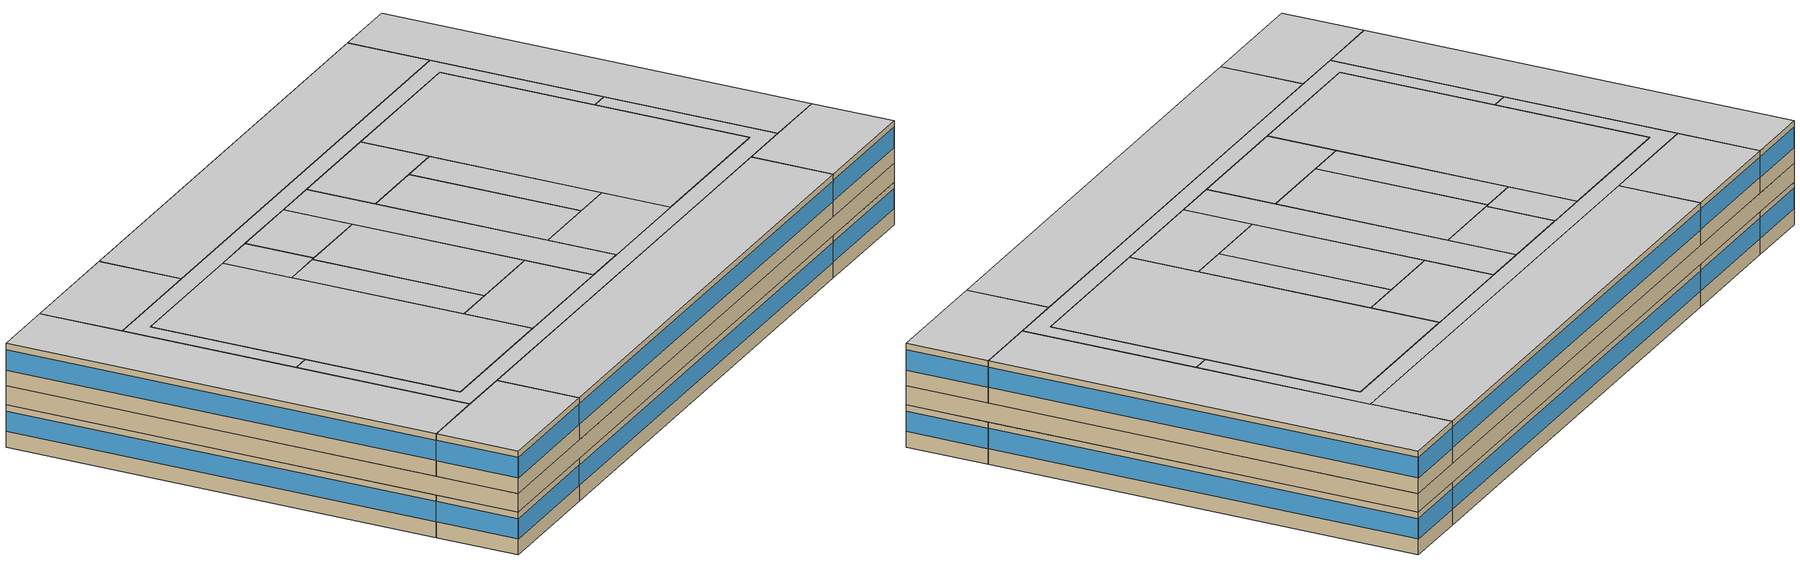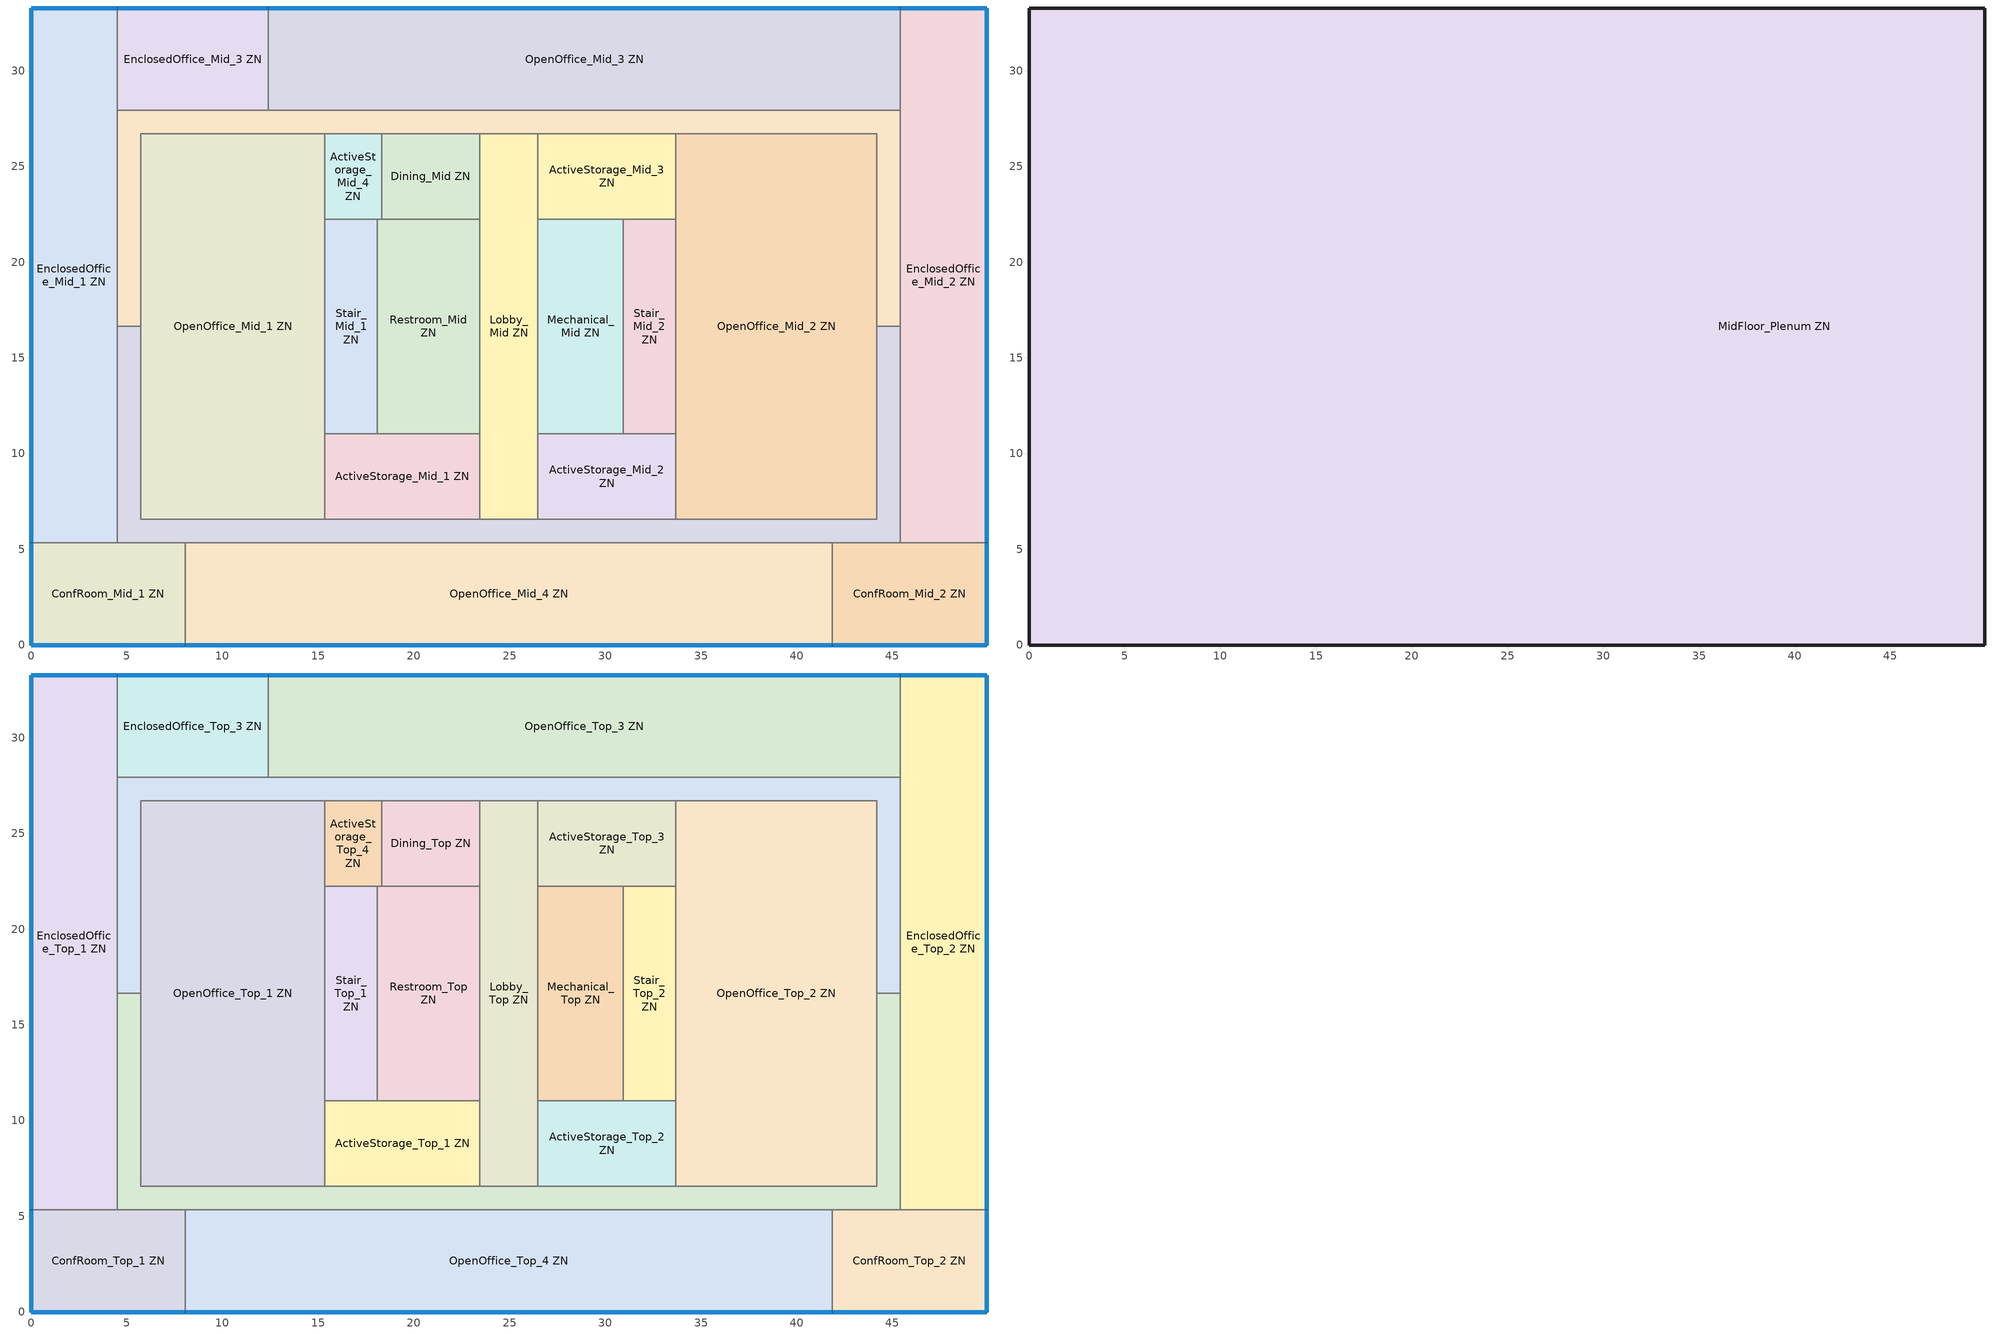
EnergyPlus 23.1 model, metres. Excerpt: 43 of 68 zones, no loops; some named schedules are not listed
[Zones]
ActiveStorage_Mid_1 ZN
 floor to FirstFloor_Plenum ZN (Typical Interior Floor): 23.43,11.04 23.43,6.56 15.35,6.56 15.35,11.04 z3.96
 wall to Restroom_Mid ZN (Typical Interior Wall): 23.43,11.04 18.1,11.04 z3.96:6.71
 wall to Stair_Mid_1 ZN (Typical Interior Wall): 18.1,11.04 15.35,11.04 z3.96:6.71
 wall to Lobby_Mid ZN (Typical Interior Wall): 23.43,6.56 23.43,11.04 z3.96:6.71
 wall to Corridor_Mid_1 ZN (Typical Interior Wall): 15.35,6.56 23.43,6.56 z3.96:6.71
 wall to OpenOffice_Mid_1 ZN (Typical Interior Wall): 15.35,11.04 15.35,6.56 z3.96:6.71
ActiveStorage_Mid_2 ZN
 floor to FirstFloor_Plenum ZN (Typical Interior Floor): 33.67,11.04 33.67,6.56 26.48,6.56 26.48,11.04 z3.96
 wall to Mechanical_Mid ZN (Typical Interior Wall): 30.93,11.04 26.48,11.04 z3.96:6.71
 wall to Stair_Mid_2 ZN (Typical Interior Wall): 33.67,11.04 30.93,11.04 z3.96:6.71
 wall to OpenOffice_Mid_2 ZN (Typical Interior Wall): 33.67,6.56 33.67,11.04 z3.96:6.71
 wall to Corridor_Mid_1 ZN (Typical Interior Wall): 26.48,6.56 33.67,6.56 z3.96:6.71
 wall to Lobby_Mid ZN (Typical Interior Wall): 26.48,11.04 26.48,6.56 z3.96:6.71
ActiveStorage_Mid_3 ZN
 floor to FirstFloor_Plenum ZN (Typical Interior Floor): 33.67,26.71 33.67,22.23 26.48,22.23 26.48,26.71 z3.96
 wall to Corridor_Mid_2 ZN (Typical Interior Wall): 33.67,26.71 26.48,26.71 z3.96:6.71
 wall to OpenOffice_Mid_2 ZN (Typical Interior Wall): 33.67,22.23 33.67,26.71 z3.96:6.71
 wall to Stair_Mid_2 ZN (Typical Interior Wall): 30.93,22.23 33.67,22.23 z3.96:6.71
 wall to Mechanical_Mid ZN (Typical Interior Wall): 26.48,22.23 30.93,22.23 z3.96:6.71
 wall to Lobby_Mid ZN (Typical Interior Wall): 26.48,26.71 26.48,22.23 z3.96:6.71
ActiveStorage_Mid_4 ZN
 floor to FirstFloor_Plenum ZN (Typical Interior Floor): 18.31,26.71 18.31,22.23 15.35,22.23 15.35,26.71 z3.96
 wall to Corridor_Mid_2 ZN (Typical Interior Wall): 18.31,26.71 15.35,26.71 z3.96:6.71
 wall to Dining_Mid ZN (Typical Interior Wall): 18.31,22.23 18.31,26.71 z3.96:6.71
 wall to Restroom_Mid ZN (Typical Interior Wall): 18.1,22.23 18.31,22.23 z3.96:6.71
 wall to Stair_Mid_1 ZN (Typical Interior Wall): 15.35,22.23 18.1,22.23 z3.96:6.71
 wall to OpenOffice_Mid_1 ZN (Typical Interior Wall): 15.35,26.71 15.35,22.23 z3.96:6.71
ConfRoom_Mid_1 ZN
 floor to FirstFloor_Plenum ZN (Typical Interior Floor): 8.07,5.34 8.07,0 0,0 0,5.34 z3.96
 wall outside (Typical Insulated Steel Framed Exterior Wall R-18.18): 0,5.34 0,0 8.07,0 z3.96:6.71
 wall to EnclosedOffice_Mid_1 ZN (Typical Interior Wall): 4.5,5.34 0,5.34 z3.96:6.71
 wall to Corridor_Mid_1 ZN (Typical Interior Wall): 8.07,5.34 4.5,5.34 z3.96:6.71
 wall to OpenOffice_Mid_4 ZN (Typical Interior Wall): 8.07,0 8.07,5.34 z3.96:6.71
 window (U 0.63 SHGC 0.33 Simple Glazing Window U-0.63 SHGC 0.33): 0.03,0 8.04,0 / 0,5.32 0,0.03 z4.98:6.3
ConfRoom_Mid_2 ZN
 floor to FirstFloor_Plenum ZN (Typical Interior Floor): 49.91,5.34 49.91,0 41.84,0 41.84,5.34 z3.96
 wall outside (Typical Insulated Steel Framed Exterior Wall R-18.18): 41.84,0 49.91,0 49.91,5.34 z3.96:6.71
 wall to Corridor_Mid_1 ZN (Typical Interior Wall): 45.41,5.34 41.84,5.34 z3.96:6.71
 wall to EnclosedOffice_Mid_2 ZN (Typical Interior Wall): 49.91,5.34 45.41,5.34 z3.96:6.71
 wall to OpenOffice_Mid_4 ZN (Typical Interior Wall): 41.84,5.34 41.84,0 z3.96:6.71
 window (U 0.63 SHGC 0.33 Simple Glazing Window U-0.63 SHGC 0.33): 49.91,0.03 49.91,5.32 / 41.87,0 49.89,0 z4.98:6.3
Corridor_Mid_1 ZN
 floor to FirstFloor_Plenum ZN (Typical Interior Floor): 45.41,16.64 45.41,5.34 4.5,5.34 4.5,16.64 5.72,16.64 5.72,6.56 44.19,6.56 44.19,16.64 z3.96
 wall to OpenOffice_Mid_2 ZN (Typical Interior Wall): 44.19,16.64 44.19,6.56 33.67,6.56 z3.96:6.71
 wall to OpenOffice_Mid_1 ZN (Typical Interior Wall): 15.35,6.56 5.72,6.56 5.72,16.64 z3.96:6.71
 wall to Lobby_Mid ZN (Typical Interior Wall): 26.48,6.56 23.43,6.56 z3.96:6.71
 wall to Corridor_Mid_2 ZN (Typical Interior Wall): 5.72,16.64 4.5,16.64 / 45.41,16.64 44.19,16.64 z3.96:6.71
 wall to EnclosedOffice_Mid_2 ZN (Typical Interior Wall): 45.41,5.34 45.41,16.64 z3.96:6.71
 wall to OpenOffice_Mid_4 ZN (Typical Interior Wall): 8.07,5.34 16.57,5.34 33.34,5.34 41.84,5.34 z3.96:6.71
 wall to EnclosedOffice_Mid_1 ZN (Typical Interior Wall): 4.5,16.64 4.5,5.34 z3.96:6.71
Corridor_Mid_2 ZN
 floor to FirstFloor_Plenum ZN (Typical Interior Floor): 45.41,27.93 45.41,16.64 44.19,16.64 44.19,26.71 5.72,26.71 5.72,16.64 4.5,16.64 4.5,27.93 z3.96
 wall to OpenOffice_Mid_3 ZN (Typical Interior Wall): 45.41,27.93 12.39,27.93 z3.96:6.71
 wall to EnclosedOffice_Mid_3 ZN (Typical Interior Wall): 12.39,27.93 10.08,27.93 4.5,27.93 z3.96:6.71
 wall to OpenOffice_Mid_1 ZN (Typical Interior Wall): 5.72,16.64 5.72,26.71 15.35,26.71 z3.96:6.71
 wall to EnclosedOffice_Mid_2 ZN (Typical Interior Wall): 45.41,16.64 45.41,27.93 z3.96:6.71
 wall to Dining_Mid ZN (Typical Interior Wall): 18.31,26.71 23.43,26.71 z3.96:6.71
 wall to Lobby_Mid ZN (Typical Interior Wall): 23.43,26.71 26.48,26.71 z3.96:6.71
 wall to OpenOffice_Mid_2 ZN (Typical Interior Wall): 33.67,26.71 44.19,26.71 44.19,16.64 z3.96:6.71
 wall to EnclosedOffice_Mid_1 ZN (Typical Interior Wall): 4.5,27.93 4.5,16.64 z3.96:6.71
Dining_Mid ZN
 floor to FirstFloor_Plenum ZN (Typical Interior Floor): 23.43,26.71 23.43,22.23 18.31,22.23 18.31,26.71 z3.96
 wall to Lobby_Mid ZN (Typical Interior Wall): 23.43,22.23 23.43,26.71 z3.96:6.71
 wall to Restroom_Mid ZN (Typical Interior Wall): 18.31,22.23 23.43,22.23 z3.96:6.71
EnclosedOffice_Mid_1 ZN
 floor to FirstFloor_Plenum ZN (Typical Interior Floor): 4.5,33.27 4.5,5.34 0,5.34 0,33.27 z3.96
 wall outside (Typical Insulated Steel Framed Exterior Wall R-18.18): 4.5,33.27 0,33.27 0,5.34 z3.96:6.71
 wall to EnclosedOffice_Mid_3 ZN (Typical Interior Wall): 4.5,27.93 4.5,33.27 z3.96:6.71
 window (U 0.63 SHGC 0.33 Simple Glazing Window U-0.63 SHGC 0.33): 4.48,33.27 0.03,33.27 z4.98:6.31; 0,33.25 0,5.37 z4.98:6.29
EnclosedOffice_Mid_2 ZN
 floor to FirstFloor_Plenum ZN (Typical Interior Floor): 49.91,33.27 49.91,5.34 45.41,5.34 45.41,33.27 z3.96
 wall outside (Typical Insulated Steel Framed Exterior Wall R-18.18): 49.91,5.34 49.91,33.27 45.41,33.27 z3.96:6.71
 wall to OpenOffice_Mid_3 ZN (Typical Interior Wall): 45.41,33.27 45.41,27.93 z3.96:6.71
 window (U 0.63 SHGC 0.33 Simple Glazing Window U-0.63 SHGC 0.33): 49.89,33.27 45.43,33.27 z4.98:6.31; 49.91,5.37 49.91,33.25 z4.98:6.29
EnclosedOffice_Mid_3 ZN
 floor to FirstFloor_Plenum ZN (Typical Interior Floor): 12.39,33.27 12.39,27.93 4.5,27.93 4.5,33.27 z3.96
 wall outside (Typical Insulated Steel Framed Exterior Wall R-18.18): 12.39,33.27 4.5,33.27 z3.96:6.71
 wall to OpenOffice_Mid_3 ZN (Typical Interior Wall): 12.39,27.93 12.39,33.27 z3.96:6.71
 window (U 0.63 SHGC 0.33 Simple Glazing Window U-0.63 SHGC 0.33): 12.37,33.27 4.53,33.27 z4.98:6.3
Lobby_Mid ZN
 floor to FirstFloor_Plenum ZN (Typical Interior Floor): 26.48,26.71 26.48,6.56 23.43,6.56 23.43,26.71 z3.96
 wall to Mechanical_Mid ZN (Typical Interior Wall): 26.48,11.04 26.48,22.23 z3.96:6.71
 wall to Restroom_Mid ZN (Typical Interior Wall): 23.43,22.23 23.43,11.04 z3.96:6.71
Mechanical_Mid ZN
 floor to FirstFloor_Plenum ZN (Typical Interior Floor): 30.93,22.23 30.93,11.04 26.48,11.04 26.48,22.23 z3.96
 wall to Stair_Mid_2 ZN (Typical Interior Wall): 30.93,11.04 30.93,22.23 z3.96:6.71
OpenOffice_Mid_1 ZN
 floor to FirstFloor_Plenum ZN (Typical Interior Floor): 15.35,26.71 15.35,6.56 5.72,6.56 5.72,26.71 z3.96
 wall to Stair_Mid_1 ZN (Typical Interior Wall): 15.35,11.04 15.35,22.23 z3.96:6.71
OpenOffice_Mid_2 ZN
 floor to FirstFloor_Plenum ZN (Typical Interior Floor): 44.19,26.71 44.19,6.56 33.67,6.56 33.67,26.71 z3.96
 wall to Stair_Mid_2 ZN (Typical Interior Wall): 33.67,22.23 33.67,11.04 z3.96:6.71
OpenOffice_Mid_3 ZN
 floor to FirstFloor_Plenum ZN (Typical Interior Floor): 45.41,33.27 45.41,27.93 12.39,27.93 12.39,33.27 z3.96
 wall outside (Typical Insulated Steel Framed Exterior Wall R-18.18): 45.41,33.27 12.39,33.27 z3.96:6.71
 window (U 0.63 SHGC 0.33 Simple Glazing Window U-0.63 SHGC 0.33): 45.38,33.27 12.42,33.27 z4.98:6.29
OpenOffice_Mid_4 ZN
 floor to FirstFloor_Plenum ZN (Typical Interior Floor): 41.84,5.34 41.84,0 8.07,0 8.07,5.34 z3.96
 wall outside (Typical Insulated Steel Framed Exterior Wall R-18.18): 8.07,0 41.84,0 z3.96:6.71
 window (U 0.63 SHGC 0.33 Simple Glazing Window U-0.63 SHGC 0.33): 8.09,0 41.82,0 z4.98:6.29
Restroom_Mid ZN
 floor to FirstFloor_Plenum ZN (Typical Interior Floor): 23.43,22.23 23.43,11.04 18.1,11.04 18.1,22.23 z3.96
 wall to Stair_Mid_1 ZN (Typical Interior Wall): 18.1,22.23 18.1,11.04 z3.96:6.71
Stair_Mid_1 ZN
 floor to FirstFloor_Plenum ZN (Typical Interior Floor): 18.1,22.23 18.1,11.04 15.35,11.04 15.35,22.23 z3.96
Stair_Mid_2 ZN
 floor to FirstFloor_Plenum ZN (Typical Interior Floor): 33.67,22.23 33.67,11.04 30.93,11.04 30.93,22.23 z3.96
MidFloor_Plenum ZN
 floor to OpenOffice_Mid_3 ZN (Typical Interior Floor): 45.41,33.27 45.41,27.93 12.39,27.93 12.39,33.27 z6.71
 floor to Lobby_Mid ZN (Typical Interior Floor): 26.48,26.71 26.48,6.56 23.43,6.56 23.43,26.71 z6.71
 floor to OpenOffice_Mid_4 ZN (Typical Interior Floor): 41.84,5.34 41.84,0 8.07,0 8.07,5.34 z6.71
 floor to Stair_Mid_2 ZN (Typical Interior Floor): 33.67,22.23 33.67,11.04 30.93,11.04 30.93,22.23 z6.71
 floor to OpenOffice_Mid_1 ZN (Typical Interior Floor): 15.35,26.71 15.35,6.56 5.72,6.56 5.72,26.71 z6.71
 floor to Corridor_Mid_1 ZN (Typical Interior Floor): 45.41,16.64 45.41,5.34 4.5,5.34 4.5,16.64 5.72,16.64 5.72,6.56 44.19,6.56 44.19,16.64 z6.71
 floor to Stair_Mid_1 ZN (Typical Interior Floor): 18.1,22.23 18.1,11.04 15.35,11.04 15.35,22.23 z6.71
 floor to OpenOffice_Mid_2 ZN (Typical Interior Floor): 44.19,26.71 44.19,6.56 33.67,6.56 33.67,26.71 z6.71
 floor to ActiveStorage_Mid_4 ZN (Typical Interior Floor): 18.31,26.71 18.31,22.23 15.35,22.23 15.35,26.71 z6.71
 floor to ActiveStorage_Mid_3 ZN (Typical Interior Floor): 33.67,26.71 33.67,22.23 26.48,22.23 26.48,26.71 z6.71
 floor to EnclosedOffice_Mid_3 ZN (Typical Interior Floor): 12.39,33.27 12.39,27.93 4.5,27.93 4.5,33.27 z6.71
 floor to ConfRoom_Mid_1 ZN (Typical Interior Floor): 8.07,5.34 8.07,0 0,0 0,5.34 z6.71
 floor to Corridor_Mid_2 ZN (Typical Interior Floor): 45.41,27.93 45.41,16.64 44.19,16.64 44.19,26.71 5.72,26.71 5.72,16.64 4.5,16.64 4.5,27.93 z6.71
 floor to ActiveStorage_Mid_1 ZN (Typical Interior Floor): 23.43,11.04 23.43,6.56 15.35,6.56 15.35,11.04 z6.71
 floor to ConfRoom_Mid_2 ZN (Typical Interior Floor): 49.91,5.34 49.91,0 41.84,0 41.84,5.34 z6.71
 floor to Dining_Mid ZN (Typical Interior Floor): 23.43,26.71 23.43,22.23 18.31,22.23 18.31,26.71 z6.71
 floor to EnclosedOffice_Mid_2 ZN (Typical Interior Floor): 49.91,33.27 49.91,5.34 45.41,5.34 45.41,33.27 z6.71
 floor to EnclosedOffice_Mid_1 ZN (Typical Interior Floor): 4.5,33.27 4.5,5.34 0,5.34 0,33.27 z6.71
 floor to Restroom_Mid ZN (Typical Interior Floor): 23.43,22.23 23.43,11.04 18.1,11.04 18.1,22.23 z6.71
 floor to ActiveStorage_Mid_2 ZN (Typical Interior Floor): 33.67,11.04 33.67,6.56 26.48,6.56 26.48,11.04 z6.71
 floor to Mechanical_Mid ZN (Typical Interior Floor): 30.93,22.23 30.93,11.04 26.48,11.04 26.48,22.23 z6.71
 wall outside (Typical Insulated Steel Framed Exterior Wall R-18.18): 49.91,33.27 0,33.27 0,0 49.91,0 49.91,33.27 z6.71:7.92
ActiveStorage_Top_1 ZN
 floor to MidFloor_Plenum ZN (Typical Interior Floor): 23.43,11.04 23.43,6.56 15.35,6.56 15.35,11.04 z7.92
 wall to Restroom_Top ZN (Typical Interior Wall): 23.43,11.04 18.1,11.04 z7.92:10.67
 wall to Stair_Top_1 ZN (Typical Interior Wall): 18.1,11.04 15.35,11.04 z7.92:10.67
 wall to Lobby_Top ZN (Typical Interior Wall): 23.43,6.56 23.43,11.04 z7.92:10.67
 wall to Corridor_Top_1 ZN (Typical Interior Wall): 15.35,6.56 23.43,6.56 z7.92:10.67
 wall to OpenOffice_Top_1 ZN (Typical Interior Wall): 15.35,11.04 15.35,6.56 z7.92:10.67
 ceiling to TopFloor_Plenum ZN (Typical Interior Ceiling): 23.43,6.56 23.43,11.04 15.35,11.04 15.35,6.56 z10.67
ActiveStorage_Top_2 ZN
 floor to MidFloor_Plenum ZN (Typical Interior Floor): 33.67,11.04 33.67,6.56 26.48,6.56 26.48,11.04 z7.92
 wall to Stair_Top_2 ZN (Typical Interior Wall): 33.67,11.04 30.93,11.04 z7.92:10.67
 wall to Mechanical_Top ZN (Typical Interior Wall): 30.93,11.04 26.48,11.04 z7.92:10.67
 wall to OpenOffice_Top_2 ZN (Typical Interior Wall): 33.67,6.56 33.67,11.04 z7.92:10.67
 wall to Corridor_Top_1 ZN (Typical Interior Wall): 26.48,6.56 33.67,6.56 z7.92:10.67
 wall to Lobby_Top ZN (Typical Interior Wall): 26.48,11.04 26.48,6.56 z7.92:10.67
 ceiling to TopFloor_Plenum ZN (Typical Interior Ceiling): 33.67,6.56 33.67,11.04 26.48,11.04 26.48,6.56 z10.67
ActiveStorage_Top_3 ZN
 floor to MidFloor_Plenum ZN (Typical Interior Floor): 33.67,26.71 33.67,22.23 26.48,22.23 26.48,26.71 z7.92
 wall to Corridor_Top_2 ZN (Typical Interior Wall): 33.67,26.71 26.48,26.71 z7.92:10.67
 wall to OpenOffice_Top_2 ZN (Typical Interior Wall): 33.67,22.23 33.67,26.71 z7.92:10.67
 wall to Stair_Top_2 ZN (Typical Interior Wall): 30.93,22.23 33.67,22.23 z7.92:10.67
 wall to Mechanical_Top ZN (Typical Interior Wall): 26.48,22.23 30.93,22.23 z7.92:10.67
 wall to Lobby_Top ZN (Typical Interior Wall): 26.48,26.71 26.48,22.23 z7.92:10.67
 ceiling to TopFloor_Plenum ZN (Typical Interior Ceiling): 33.67,22.23 33.67,26.71 26.48,26.71 26.48,22.23 z10.67
ActiveStorage_Top_4 ZN
 floor to MidFloor_Plenum ZN (Typical Interior Floor): 18.31,26.71 18.31,22.23 15.35,22.23 15.35,26.71 z7.92
 wall to Corridor_Top_2 ZN (Typical Interior Wall): 18.31,26.71 15.35,26.71 z7.92:10.67
 wall to Dining_Top ZN (Typical Interior Wall): 18.31,22.23 18.31,26.71 z7.92:10.67
 wall to Restroom_Top ZN (Typical Interior Wall): 18.1,22.23 18.31,22.23 z7.92:10.67
 wall to Stair_Top_1 ZN (Typical Interior Wall): 15.35,22.23 18.1,22.23 z7.92:10.67
 wall to OpenOffice_Top_1 ZN (Typical Interior Wall): 15.35,26.71 15.35,22.23 z7.92:10.67
 ceiling to TopFloor_Plenum ZN (Typical Interior Ceiling): 18.31,22.23 18.31,26.71 15.35,26.71 15.35,22.23 z10.67
ConfRoom_Top_1 ZN
 floor to MidFloor_Plenum ZN (Typical Interior Floor): 8.07,5.34 8.07,0 0,0 0,5.34 z7.92
 wall outside (Typical Insulated Steel Framed Exterior Wall R-18.18): 0,5.34 0,0 8.07,0 z7.92:10.67
 wall to Corridor_Top_1 ZN (Typical Interior Wall): 8.07,5.34 4.5,5.34 z7.92:10.67
 wall to EnclosedOffice_Top_1 ZN (Typical Interior Wall): 4.5,5.34 0,5.34 z7.92:10.67
 wall to OpenOffice_Top_4 ZN (Typical Interior Wall): 8.07,0 8.07,5.34 z7.92:10.67
 window (U 0.63 SHGC 0.33 Simple Glazing Window U-0.63 SHGC 0.33): 0.03,0 8.04,0 z8.95:10.26; 0,5.32 0,0.03 z8.95:10.27
 ceiling to TopFloor_Plenum ZN (Typical Interior Ceiling): 8.07,0 8.07,5.34 0,5.34 0,0 z10.67
ConfRoom_Top_2 ZN
 floor to MidFloor_Plenum ZN (Typical Interior Floor): 49.91,5.34 49.91,0 41.84,0 41.84,5.34 z7.92
 wall outside (Typical Insulated Steel Framed Exterior Wall R-18.18): 41.84,0 49.91,0 49.91,5.34 z7.92:10.67
 wall to Corridor_Top_1 ZN (Typical Interior Wall): 45.41,5.34 41.84,5.34 z7.92:10.67
 wall to EnclosedOffice_Top_2 ZN (Typical Interior Wall): 49.91,5.34 45.41,5.34 z7.92:10.67
 wall to OpenOffice_Top_4 ZN (Typical Interior Wall): 41.84,5.34 41.84,0 z7.92:10.67
 window (U 0.63 SHGC 0.33 Simple Glazing Window U-0.63 SHGC 0.33): 49.91,0.03 49.91,5.32 z8.95:10.27; 41.87,0 49.89,0 z8.95:10.26
 ceiling to TopFloor_Plenum ZN (Typical Interior Ceiling): 49.91,0 49.91,5.34 41.84,5.34 41.84,0 z10.67
Corridor_Top_1 ZN
 floor to MidFloor_Plenum ZN (Typical Interior Floor): 45.41,16.64 45.41,5.34 4.5,5.34 4.5,16.64 5.72,16.64 5.72,6.56 44.19,6.56 44.19,16.64 z7.92
 wall to Corridor_Top_2 ZN (Typical Interior Wall): 45.41,16.64 44.19,16.64 / 5.72,16.64 4.5,16.64 z7.92:10.67
 wall to Lobby_Top ZN (Typical Interior Wall): 26.48,6.56 23.43,6.56 z7.92:10.67
 wall to OpenOffice_Top_1 ZN (Typical Interior Wall): 15.35,6.56 5.72,6.56 5.72,16.64 z7.92:10.67
 wall to OpenOffice_Top_2 ZN (Typical Interior Wall): 44.19,16.64 44.19,6.56 33.67,6.56 z7.92:10.67
 wall to EnclosedOffice_Top_2 ZN (Typical Interior Wall): 45.41,5.34 45.41,16.64 z7.92:10.67
 wall to OpenOffice_Top_4 ZN (Typical Interior Wall): 8.07,5.34 16.57,5.34 33.34,5.34 41.84,5.34 z7.92:10.67
 wall to EnclosedOffice_Top_1 ZN (Typical Interior Wall): 4.5,16.64 4.5,5.34 z7.92:10.67
 ceiling to TopFloor_Plenum ZN (Typical Interior Ceiling): 45.41,5.34 45.41,16.64 44.19,16.64 44.19,6.56 5.72,6.56 5.72,16.64 4.5,16.64 4.5,5.34 z10.67
Corridor_Top_2 ZN
 floor to MidFloor_Plenum ZN (Typical Interior Floor): 45.41,27.93 45.41,16.64 44.19,16.64 44.19,26.71 5.72,26.71 5.72,16.64 4.5,16.64 4.5,27.93 z7.92
 wall to EnclosedOffice_Top_3 ZN (Typical Interior Wall): 12.39,27.93 10.08,27.93 4.5,27.93 z7.92:10.67
 wall to OpenOffice_Top_3 ZN (Typical Interior Wall): 45.41,27.93 12.39,27.93 z7.92:10.67
 wall to EnclosedOffice_Top_2 ZN (Typical Interior Wall): 45.41,16.64 45.41,27.93 z7.92:10.67
 wall to OpenOffice_Top_1 ZN (Typical Interior Wall): 5.72,16.64 5.72,26.71 15.35,26.71 z7.92:10.67
 wall to OpenOffice_Top_2 ZN (Typical Interior Wall): 33.67,26.71 44.19,26.71 44.19,16.64 z7.92:10.67
 wall to Lobby_Top ZN (Typical Interior Wall): 23.43,26.71 26.48,26.71 z7.92:10.67
 wall to Dining_Top ZN (Typical Interior Wall): 18.31,26.71 23.43,26.71 z7.92:10.67
 wall to EnclosedOffice_Top_1 ZN (Typical Interior Wall): 4.5,27.93 4.5,16.64 z7.92:10.67
 ceiling to TopFloor_Plenum ZN (Typical Interior Ceiling): 45.41,16.64 45.41,27.93 4.5,27.93 4.5,16.64 5.72,16.64 5.72,26.71 44.19,26.71 44.19,16.64 z10.67
Dining_Top ZN
 floor to MidFloor_Plenum ZN (Typical Interior Floor): 23.43,26.71 23.43,22.23 18.31,22.23 18.31,26.71 z7.92
 wall to Lobby_Top ZN (Typical Interior Wall): 23.43,22.23 23.43,26.71 z7.92:10.67
 wall to Restroom_Top ZN (Typical Interior Wall): 18.31,22.23 23.43,22.23 z7.92:10.67
 ceiling to TopFloor_Plenum ZN (Typical Interior Ceiling): 23.43,22.23 23.43,26.71 18.31,26.71 18.31,22.23 z10.67
EnclosedOffice_Top_1 ZN
 floor to MidFloor_Plenum ZN (Typical Interior Floor): 4.5,33.27 4.5,5.34 0,5.34 0,33.27 z7.92
 wall outside (Typical Insulated Steel Framed Exterior Wall R-18.18): 4.5,33.27 0,33.27 0,5.34 z7.92:10.67
 wall to EnclosedOffice_Top_3 ZN (Typical Interior Wall): 4.5,27.93 4.5,33.27 z7.92:10.67
 window (U 0.63 SHGC 0.33 Simple Glazing Window U-0.63 SHGC 0.33): 4.48,33.27 0.03,33.27 z8.95:10.27; 0,33.25 0,5.37 z8.95:10.26
 ceiling to TopFloor_Plenum ZN (Typical Interior Ceiling): 4.5,5.34 4.5,33.27 0,33.27 0,5.34 z10.67
EnclosedOffice_Top_2 ZN
 floor to MidFloor_Plenum ZN (Typical Interior Floor): 49.91,33.27 49.91,5.34 45.41,5.34 45.41,33.27 z7.92
 wall outside (Typical Insulated Steel Framed Exterior Wall R-18.18): 49.91,5.34 49.91,33.27 45.41,33.27 z7.92:10.67
 wall to OpenOffice_Top_3 ZN (Typical Interior Wall): 45.41,33.27 45.41,27.93 z7.92:10.67
 window (U 0.63 SHGC 0.33 Simple Glazing Window U-0.63 SHGC 0.33): 49.89,33.27 45.43,33.27 z8.95:10.27; 49.91,5.37 49.91,33.25 z8.95:10.26
 ceiling to TopFloor_Plenum ZN (Typical Interior Ceiling): 49.91,5.34 49.91,33.27 45.41,33.27 45.41,5.34 z10.67
EnclosedOffice_Top_3 ZN
 floor to MidFloor_Plenum ZN (Typical Interior Floor): 12.39,33.27 12.39,27.93 4.5,27.93 4.5,33.27 z7.92
 wall outside (Typical Insulated Steel Framed Exterior Wall R-18.18): 12.39,33.27 4.5,33.27 z7.92:10.67
 wall to OpenOffice_Top_3 ZN (Typical Interior Wall): 12.39,27.93 12.39,33.27 z7.92:10.67
 window (U 0.63 SHGC 0.33 Simple Glazing Window U-0.63 SHGC 0.33): 12.37,33.27 4.53,33.27 z8.95:10.26
 ceiling to TopFloor_Plenum ZN (Typical Interior Ceiling): 12.39,27.93 12.39,33.27 4.5,33.27 4.5,27.93 z10.67
Lobby_Top ZN
 floor to MidFloor_Plenum ZN (Typical Interior Floor): 26.48,26.71 26.48,6.56 23.43,6.56 23.43,26.71 z7.92
 wall to Mechanical_Top ZN (Typical Interior Wall): 26.48,11.04 26.48,22.23 z7.92:10.67
 wall to Restroom_Top ZN (Typical Interior Wall): 23.43,22.23 23.43,11.04 z7.92:10.67
 ceiling to TopFloor_Plenum ZN (Typical Interior Ceiling): 26.48,6.56 26.48,26.71 23.43,26.71 23.43,6.56 z10.67
Mechanical_Top ZN
 floor to MidFloor_Plenum ZN (Typical Interior Floor): 30.93,22.23 30.93,11.04 26.48,11.04 26.48,22.23 z7.92
 wall to Stair_Top_2 ZN (Typical Interior Wall): 30.93,11.04 30.93,22.23 z7.92:10.67
 ceiling to TopFloor_Plenum ZN (Typical Interior Ceiling): 30.93,11.04 30.93,22.23 26.48,22.23 26.48,11.04 z10.67
OpenOffice_Top_1 ZN
 floor to MidFloor_Plenum ZN (Typical Interior Floor): 15.35,26.71 15.35,6.56 5.72,6.56 5.72,26.71 z7.92
 wall to Stair_Top_1 ZN (Typical Interior Wall): 15.35,11.04 15.35,22.23 z7.92:10.67
 ceiling to TopFloor_Plenum ZN (Typical Interior Ceiling): 15.35,6.56 15.35,26.71 5.72,26.71 5.72,6.56 z10.67
OpenOffice_Top_2 ZN
 floor to MidFloor_Plenum ZN (Typical Interior Floor): 44.19,26.71 44.19,6.56 33.67,6.56 33.67,26.71 z7.92
 wall to Stair_Top_2 ZN (Typical Interior Wall): 33.67,22.23 33.67,11.04 z7.92:10.67
 ceiling to TopFloor_Plenum ZN (Typical Interior Ceiling): 44.19,6.56 44.19,26.71 33.67,26.71 33.67,6.56 z10.67
OpenOffice_Top_3 ZN
 floor to MidFloor_Plenum ZN (Typical Interior Floor): 45.41,33.27 45.41,27.93 12.39,27.93 12.39,33.27 z7.92
 wall outside (Typical Insulated Steel Framed Exterior Wall R-18.18): 45.41,33.27 12.39,33.27 z7.92:10.67
 window (U 0.63 SHGC 0.33 Simple Glazing Window U-0.63 SHGC 0.33): 45.38,33.27 12.42,33.27 z8.95:10.26
 ceiling to TopFloor_Plenum ZN (Typical Interior Ceiling): 45.41,27.93 45.41,33.27 12.39,33.27 12.39,27.93 z10.67
OpenOffice_Top_4 ZN
 floor to MidFloor_Plenum ZN (Typical Interior Floor): 41.84,5.34 41.84,0 8.07,0 8.07,5.34 z7.92
 wall outside (Typical Insulated Steel Framed Exterior Wall R-18.18): 8.07,0 41.84,0 z7.92:10.67
 window (U 0.63 SHGC 0.33 Simple Glazing Window U-0.63 SHGC 0.33): 8.09,0 41.82,0 z8.95:10.26
 ceiling to TopFloor_Plenum ZN (Typical Interior Ceiling): 41.84,0 41.84,5.34 8.07,5.34 8.07,0 z10.67
Restroom_Top ZN
 floor to MidFloor_Plenum ZN (Typical Interior Floor): 23.43,22.23 23.43,11.04 18.1,11.04 18.1,22.23 z7.92
 wall to Stair_Top_1 ZN (Typical Interior Wall): 18.1,22.23 18.1,11.04 z7.92:10.67
 ceiling to TopFloor_Plenum ZN (Typical Interior Ceiling): 23.43,11.04 23.43,22.23 18.1,22.23 18.1,11.04 z10.67
Stair_Top_1 ZN
 floor to MidFloor_Plenum ZN (Typical Interior Floor): 18.1,22.23 18.1,11.04 15.35,11.04 15.35,22.23 z7.92
 ceiling to TopFloor_Plenum ZN (Typical Interior Ceiling): 18.1,11.04 18.1,22.23 15.35,22.23 15.35,11.04 z10.67
Stair_Top_2 ZN
 floor to MidFloor_Plenum ZN (Typical Interior Floor): 33.67,22.23 33.67,11.04 30.93,11.04 30.93,22.23 z7.92
 ceiling to TopFloor_Plenum ZN (Typical Interior Ceiling): 33.67,11.04 33.67,22.23 30.93,22.23 30.93,11.04 z10.67
[Building]
-MediumOfficeDetailed-ASHRAE 169-2013-5B created: 2023-06-22 23:55:44 -0700: North Axis {deg}=0; Terrain=City
[Site:Location]
Denver-Aurora-Buckley AFB_CO_USA: Latitude {deg}=39.72; Longitude {deg}=-104.75; Time Zone {hr}=-7; Elevation {m}=1726
[SizingPeriod:DesignDay] Day of Month=21; Dry-Bulb Temperature Range Modifier Type=DefaultMultipliers; Humidity Condition Type=Wetbulb; Barometric Pressure {Pa}=82237; Rain Indicator=No; Snow Indicator=No; Daylight Saving Time Indicator=No; Begin Environment Reset Mode=FullResetAtBeginEnvironment
Name | Month | Day Type | Maximum Dry-Bulb Temperature {C} | Daily Dry-Bulb Temperature Range {deltaC} | Wetbulb or DewPoint at Maximum Dry-Bulb {C} | Wind Speed {m/s} | Wind Direction {deg} | Solar Model Indicator | ASHRAE Clear Sky Optical Depth for Beam Irradiance (taub) | ASHRAE Clear Sky Optical Depth for Diffuse Irradiance (taud) | Sky Clearness
Denver-Aurora-Buckley.AFB_CO_USA Ann Clg .4% Condns DB=>MWB | 7 | SummerDesignDay | 33.9 | 14.8 | 15 | 3.6 | 30 | ASHRAETau | 0.423 | 2.02
Denver-Aurora-Buckley.AFB_CO_USA Ann Htg 99.6% Condns DB | 12 | WinterDesignDay | -17.9 | 0 | -17.9 | 2.5 | 180 | ASHRAEClearSky |  |  | 0
[Site:GroundTemperature:FCfactorMethod]
January Ground Temperature {C}=7.1; February Ground Temperature {C}=3; March Ground Temperature {C}=-1; April Ground Temperature {C}=0.8; May Ground Temperature {C}=-0.2; June Ground Temperature {C}=4.8; July Ground Temperature {C}=6.1; August Ground Temperature {C}=13.7; September Ground Temperature {C}=22.2; October Ground Temperature {C}=22.7; November Ground Temperature {C}=21.7; December Ground Temperature {C}=18.5
[Site:WaterMainsTemperature]
Calculation Method=Correlation; Annual Average Outdoor Air Temperature {C}=9.95; Maximum Difference In Monthly Average Outdoor Air Temperatures {deltaC}=23.7
[Material] Thermal Absorptance=0.9; Solar Absorptance=0.7
Name | Roughness | Thickness {m} | Conductivity {W/m-K} | Density {kg/m3} | Specific Heat {J/kg-K} | Visible Absorptance
100mm Normalweight concrete floor | MediumSmooth | 0.1016 | 2.31 | 2322 | 832 | 0.7
25mm Stucco | Smooth | 0.0254 | 0.72 | 1856 | 840 | 0.7
5/8 in. Gypsum Board | MediumSmooth | 0.0159 | 0.16 | 800 | 1090 | 0.7
G01 13mm gypsum board | Smooth | 0.0127 | 0.16 | 800 | 1090 | 0.5
Std Wood 6inch | MediumSmooth | 0.15 | 0.12 | 540 | 1210 | 0.7
[Material:NoMass] Thermal Absorptance=0.9; Solar Absorptance=0.7
Name | Roughness | Thermal Resistance {m2-K/W} | Visible Absorptance
CP02 CARPET PAD | VeryRough | 0.21648 | 0.8
Typical Insulation R-16.0 | Smooth | 2.81828 | 0.7
[WindowMaterial:SimpleGlazingSystem]
U 0.63 SHGC 0.33 Simple Glazing U-0.63 SHGC 0.33: U-Factor {W/m2-K}=3.57731; Solar Heat Gain Coefficient=0.33
[Construction]
InteriorFurnishings: Std Wood 6inch
Typical Insulated Steel Framed Exterior Wall R-18.18: 25mm Stucco, 5/8 in. Gypsum Board, Typical Insulation R-16.0, 5/8 in. Gypsum Board
Typical Interior Ceiling: CP02 CARPET PAD, 100mm Normalweight concrete floor
Typical Interior Floor: 100mm Normalweight concrete floor, CP02 CARPET PAD
Typical Interior Wall: G01 13mm gypsum board, G01 13mm gypsum board
U 0.63 SHGC 0.33 Simple Glazing Window U-0.63 SHGC 0.33: U 0.63 SHGC 0.33 Simple Glazing U-0.63 SHGC 0.33
[Space]
Name | Zone | Space Type
ActiveStorage_Mid_1 | ActiveStorage_Mid_1 ZN | MediumOffice - Storage
ActiveStorage_Mid_2 | ActiveStorage_Mid_2 ZN | MediumOffice - Storage
ActiveStorage_Mid_3 | ActiveStorage_Mid_3 ZN | MediumOffice - Storage
ActiveStorage_Mid_4 | ActiveStorage_Mid_4 ZN | MediumOffice - Storage
ActiveStorage_Top_1 | ActiveStorage_Top_1 ZN | MediumOffice - Storage
ActiveStorage_Top_2 | ActiveStorage_Top_2 ZN | MediumOffice - Storage
ActiveStorage_Top_3 | ActiveStorage_Top_3 ZN | MediumOffice - Storage
ActiveStorage_Top_4 | ActiveStorage_Top_4 ZN | MediumOffice - Storage
ConfRoom_Mid_1 | ConfRoom_Mid_1 ZN | MediumOffice - Conference
ConfRoom_Mid_2 | ConfRoom_Mid_2 ZN | MediumOffice - Conference
ConfRoom_Top_1 | ConfRoom_Top_1 ZN | MediumOffice - Conference
ConfRoom_Top_2 | ConfRoom_Top_2 ZN | MediumOffice - Conference
Corridor_Mid_1 | Corridor_Mid_1 ZN | MediumOffice - Corridor
Corridor_Mid_2 | Corridor_Mid_2 ZN | MediumOffice - Corridor
Corridor_Top_1 | Corridor_Top_1 ZN | MediumOffice - Corridor
Corridor_Top_2 | Corridor_Top_2 ZN | MediumOffice - Corridor
Dining_Mid | Dining_Mid ZN | MediumOffice - Dining
Dining_Top | Dining_Top ZN | MediumOffice - Dining
EnclosedOffice_Mid_1 | EnclosedOffice_Mid_1 ZN | MediumOffice - ClosedOffice
EnclosedOffice_Mid_2 | EnclosedOffice_Mid_2 ZN | MediumOffice - ClosedOffice
EnclosedOffice_Mid_3 | EnclosedOffice_Mid_3 ZN | MediumOffice - ClosedOffice
EnclosedOffice_Top_1 | EnclosedOffice_Top_1 ZN | MediumOffice - ClosedOffice
EnclosedOffice_Top_2 | EnclosedOffice_Top_2 ZN | MediumOffice - ClosedOffice
EnclosedOffice_Top_3 | EnclosedOffice_Top_3 ZN | MediumOffice - ClosedOffice
Lobby_Mid | Lobby_Mid ZN | MediumOffice - Lobby
Lobby_Top | Lobby_Top ZN | MediumOffice - Lobby
Mechanical_Mid | Mechanical_Mid ZN | MediumOffice - Elec/MechRoom
Mechanical_Top | Mechanical_Top ZN | MediumOffice - Elec/MechRoom
MidFloor_Plenum | MidFloor_Plenum ZN | Plenum Space Type
OpenOffice_Mid_1 | OpenOffice_Mid_1 ZN | MediumOffice - OpenOffice
OpenOffice_Mid_2 | OpenOffice_Mid_2 ZN | MediumOffice - OpenOffice
OpenOffice_Mid_3 | OpenOffice_Mid_3 ZN | MediumOffice - OpenOffice
OpenOffice_Mid_4 | OpenOffice_Mid_4 ZN | MediumOffice - OpenOffice
OpenOffice_Top_1 | OpenOffice_Top_1 ZN | MediumOffice - OpenOffice
OpenOffice_Top_2 | OpenOffice_Top_2 ZN | MediumOffice - OpenOffice
OpenOffice_Top_3 | OpenOffice_Top_3 ZN | MediumOffice - OpenOffice
OpenOffice_Top_4 | OpenOffice_Top_4 ZN | MediumOffice - OpenOffice
Restroom_Mid | Restroom_Mid ZN | MediumOffice - Restroom
Restroom_Top | Restroom_Top ZN | MediumOffice - Restroom
Stair_Mid_1 | Stair_Mid_1 ZN | MediumOffice - Stair
Stair_Mid_2 | Stair_Mid_2 ZN | MediumOffice - Stair
Stair_Top_1 | Stair_Top_1 ZN | MediumOffice - Stair
Stair_Top_2 | Stair_Top_2 ZN | MediumOffice - Stair
[SpaceList]
MediumOffice - Storage: ActiveStorage_Bot_2, ActiveStorage_Bot_4, ActiveStorage_Mid_4, ActiveStorage_Mid_2, ActiveStorage_Bot_3, ActiveStorage_Bot_1, ActiveStorage_Mid_1, ActiveStorage_Top_2, ActiveStorage_Mid_3, ActiveStorage_Top_4, ActiveStorage_Top_3, ActiveStorage_Top_1
MediumOffice - Conference: ConfRoom_Bot_1, ConfRoom_Bot_2, ConfRoom_Top_2, ConfRoom_Mid_2, ConfRoom_Mid_1, ConfRoom_Top_1
MediumOffice - Corridor: Corridor_Bot_1, Corridor_Bot_2, Corridor_Top_1, Corridor_Mid_1, Corridor_Mid_2, Corridor_Top_2
MediumOffice - Dining: Dining_Bot, Dining_Mid, Dining_Top
MediumOffice - ClosedOffice: EnclosedOffice_Top_3, EnclosedOffice_Bot_3, EnclosedOffice_Bot_1, EnclosedOffice_Bot_4, EnclosedOffice_Mid_2, EnclosedOffice_Bot_2, EnclosedOffice_Mid_1, EnclosedOffice_Mid_3, EnclosedOffice_Top_2, EnclosedOffice_Top_1
Plenum Space Type: MidFloor_Plenum, FirstFloor_Plenum, TopFloor_Plenum
MediumOffice - Lobby: Lounge_Bot, Lobby_Bot, Lobby_Top, Lobby_Mid
MediumOffice - Elec/MechRoom: Mechanical_Bot, Mechanical_Mid, Mechanical_Top
MediumOffice - OpenOffice: OpenOffice_Top_4, OpenOffice_Mid_1, OpenOffice_Top_1, OpenOffice_Bot_2, OpenOffice_Bot_3, OpenOffice_Bot_1, OpenOffice_Top_3, OpenOffice_Mid_4, OpenOffice_Mid_2, OpenOffice_Mid_3, OpenOffice_Top_2
MediumOffice - Restroom: Restroom_Bot, Restroom_Mid, Restroom_Top
MediumOffice - Stair: Stair_Top_2, Stair_Bot_2, Stair_Bot_1, Stair_Mid_2, Stair_Top_1, Stair_Mid_1
[Zone] Multiplier=1
Name | Part of Total Floor Area
ActiveStorage_Mid_1 ZN; ActiveStorage_Mid_2 ZN; ActiveStorage_Mid_3 ZN; ActiveStorage_Mid_4 ZN; ActiveStorage_Top_1 ZN; ActiveStorage_Top_2 ZN; ActiveStorage_Top_3 ZN; ActiveStorage_Top_4 ZN; ConfRoom_Mid_1 ZN; ConfRoom_Mid_2 ZN; ConfRoom_Top_1 ZN; ConfRoom_Top_2 ZN; Corridor_Mid_1 ZN; Corridor_Mid_2 ZN; Corridor_Top_1 ZN; Corridor_Top_2 ZN; Dining_Mid ZN; Dining_Top ZN; EnclosedOffice_Mid_1 ZN; EnclosedOffice_Mid_2 ZN; EnclosedOffice_Mid_3 ZN; EnclosedOffice_Top_1 ZN; EnclosedOffice_Top_2 ZN; EnclosedOffice_Top_3 ZN; Lobby_Mid ZN; Lobby_Top ZN; Mechanical_Mid ZN; Mechanical_Top ZN; OpenOffice_Mid_1 ZN; OpenOffice_Mid_2 ZN; OpenOffice_Mid_3 ZN; OpenOffice_Mid_4 ZN; OpenOffice_Top_1 ZN; OpenOffice_Top_2 ZN; OpenOffice_Top_3 ZN; OpenOffice_Top_4 ZN; Restroom_Mid ZN; Restroom_Top ZN; Stair_Mid_1 ZN; Stair_Mid_2 ZN; Stair_Top_1 ZN; Stair_Top_2 ZN | Yes
MidFloor_Plenum ZN | No
[InternalMass] Construction=InteriorFurnishings
Name | Zone or ZoneList | Space or SpaceList | Surface Area {m2}
ActiveStorage_Mid_1 Mass | ActiveStorage_Mid_1 ZN | ActiveStorage_Mid_1 | 72.3705
ActiveStorage_Mid_2 Mass | ActiveStorage_Mid_2 ZN | ActiveStorage_Mid_2 | 64.4479
ActiveStorage_Mid_3 Mass | ActiveStorage_Mid_3 ZN | ActiveStorage_Mid_3 | 64.4479
ActiveStorage_Mid_4 Mass | ActiveStorage_Mid_4 ZN | ActiveStorage_Mid_4 | 26.4846
ActiveStorage_Top_1 Mass | ActiveStorage_Top_1 ZN | ActiveStorage_Top_1 | 72.3705
ActiveStorage_Top_2 Mass | ActiveStorage_Top_2 ZN | ActiveStorage_Top_2 | 64.4479
ActiveStorage_Top_3 Mass | ActiveStorage_Top_3 ZN | ActiveStorage_Top_3 | 64.4479
ActiveStorage_Top_4 Mass | ActiveStorage_Top_4 ZN | ActiveStorage_Top_4 | 26.4846
ConfRoom_Mid_1 Mass | ConfRoom_Mid_1 ZN | ConfRoom_Mid_1 | 86.211
ConfRoom_Mid_2 Mass | ConfRoom_Mid_2 ZN | ConfRoom_Mid_2 | 86.211
ConfRoom_Top_1 Mass | ConfRoom_Top_1 ZN | ConfRoom_Top_1 | 86.211
ConfRoom_Top_2 Mass | ConfRoom_Top_2 ZN | ConfRoom_Top_2 | 86.211
Corridor_Mid_1 Mass | Corridor_Mid_1 ZN | Corridor_Mid_1 | 148.881
Corridor_Mid_2 Mass | Corridor_Mid_2 ZN | Corridor_Mid_2 | 148.881
Corridor_Top_1 Mass | Corridor_Top_1 ZN | Corridor_Top_1 | 148.881
Corridor_Top_2 Mass | Corridor_Top_2 ZN | Corridor_Top_2 | 148.881
Dining_Mid Mass | Dining_Mid ZN | Dining_Mid | 45.8859
Dining_Top Mass | Dining_Top ZN | Dining_Top | 45.8859
EnclosedOffice_Mid_1 Mass | EnclosedOffice_Mid_1 ZN | EnclosedOffice_Mid_1 | 251.597
EnclosedOffice_Mid_2 Mass | EnclosedOffice_Mid_2 ZN | EnclosedOffice_Mid_2 | 251.597
EnclosedOffice_Mid_3 Mass | EnclosedOffice_Mid_3 ZN | EnclosedOffice_Mid_3 | 84.2524
EnclosedOffice_Top_1 Mass | EnclosedOffice_Top_1 ZN | EnclosedOffice_Top_1 | 251.597
EnclosedOffice_Top_2 Mass | EnclosedOffice_Top_2 ZN | EnclosedOffice_Top_2 | 251.597
EnclosedOffice_Top_3 Mass | EnclosedOffice_Top_3 ZN | EnclosedOffice_Top_3 | 84.2524
Lobby_Mid Mass | Lobby_Mid ZN | Lobby_Mid | 122.855
Lobby_Top Mass | Lobby_Top ZN | Lobby_Top | 122.855
Mechanical_Mid Mass | Mechanical_Mid ZN | Mechanical_Mid | 99.6165
Mechanical_Top Mass | Mechanical_Top ZN | Mechanical_Top | 99.6165
MidFloor_Plenum Mass | MidFloor_Plenum ZN | MidFloor_Plenum | 3321.48
OpenOffice_Mid_1 Mass | OpenOffice_Mid_1 ZN | OpenOffice_Mid_1 | 388.208
OpenOffice_Mid_2 Mass | OpenOffice_Mid_2 ZN | OpenOffice_Mid_2 | 423.848
OpenOffice_Mid_3 Mass | OpenOffice_Mid_3 ZN | OpenOffice_Mid_3 | 352.626
OpenOffice_Mid_4 Mass | OpenOffice_Mid_4 ZN | OpenOffice_Mid_4 | 360.821
OpenOffice_Top_1 Mass | OpenOffice_Top_1 ZN | OpenOffice_Top_1 | 388.208
OpenOffice_Top_2 Mass | OpenOffice_Top_2 ZN | OpenOffice_Top_2 | 423.848
OpenOffice_Top_3 Mass | OpenOffice_Top_3 ZN | OpenOffice_Top_3 | 352.626
OpenOffice_Top_4 Mass | OpenOffice_Top_4 ZN | OpenOffice_Top_4 | 360.821
Restroom_Mid Mass | Restroom_Mid ZN | Restroom_Mid | 119.412
Restroom_Top Mass | Restroom_Top ZN | Restroom_Top | 119.412
Stair_Mid_1 Mass | Stair_Mid_1 ZN | Stair_Mid_1 | 61.4118
Stair_Mid_2 Mass | Stair_Mid_2 ZN | Stair_Mid_2 | 61.4118
Stair_Top_1 Mass | Stair_Top_1 ZN | Stair_Top_1 | 61.4118
Stair_Top_2 Mass | Stair_Top_2 ZN | Stair_Top_2 | 61.4118
[People] Number of People Schedule=OfficeMedium BLDG_OCC_SCH; Number of People Calculation Method=People/Area; Fraction Radiant=0.3; Activity Level Schedule=OfficeMedium ACTIVITY_SCH; Work Efficiency Schedule=Work Efficiency Schedule; Clothing Insulation Schedule=Clothing Schedule; Air Velocity Schedule=Air Velocity Schedule
Name | Zone or ZoneList or Space or SpaceList | People per Floor Area {person/m2}
MediumOffice - Conference People | MediumOffice - Conference | 0.538196
MediumOffice - Dining People | MediumOffice - Dining | 0.107639
MediumOffice - ClosedOffice People | MediumOffice - ClosedOffice | 0.0511286
MediumOffice - Lobby People | MediumOffice - Lobby | 0.107639
MediumOffice - OpenOffice People | MediumOffice - OpenOffice | 0.0565105
[Lights] Schedule=OfficeMedium BLDG_LIGHT_SCH_2013; Design Level Calculation Method=Watts/Area; Return Air Fraction=0; Fraction Radiant=0.7; Fraction Visible=0.2; Fraction Replaceable=0
Name | Zone or ZoneList or Space or SpaceList | Watts per Zone Floor Area {W/m2}
MediumOffice - Storage Lights | MediumOffice - Storage | 4.09029
MediumOffice - Conference Lights | MediumOffice - Conference | 10.441
MediumOffice - Corridor Lights | MediumOffice - Corridor | 4.4132
MediumOffice - Dining Lights | MediumOffice - Dining | 4.62848
MediumOffice - ClosedOffice Lights | MediumOffice - ClosedOffice | 7.96529
MediumOffice - Lobby Lights | MediumOffice - Lobby | 9.04168
MediumOffice - Elec/MechRoom Lights | MediumOffice - Elec/MechRoom | 4.62848
MediumOffice - OpenOffice Lights | MediumOffice - OpenOffice | 6.56599
MediumOffice - Restroom Lights | MediumOffice - Restroom | 6.78126
MediumOffice - Stair Lights | MediumOffice - Stair | 5.27432
[ElectricEquipment] Schedule=OfficeMedium BLDG_EQUIP_SCH_2013; Design Level Calculation Method=Watts/Area; Fraction Latent=0; Fraction Radiant=0.5; Fraction Lost=0
Name | Zone or ZoneList or Space or SpaceList | Watts per Zone Floor Area {W/m2}
MediumOffice - Conference Elec Equip | MediumOffice - Conference | 10.7639
MediumOffice - Corridor Elec Equip | MediumOffice - Corridor | 3.12153
MediumOffice - Dining Elec Equip | MediumOffice - Dining | 10.7639
MediumOffice - ClosedOffice Elec Equip | MediumOffice - ClosedOffice | 9.3646
MediumOffice - Lobby Elec Equip | MediumOffice - Lobby | 2.90626
MediumOffice - Elec/MechRoom Elec Equip | MediumOffice - Elec/MechRoom | 2.90626
MediumOffice - OpenOffice Elec Equip | MediumOffice - OpenOffice | 10.3334
MediumOffice - Restroom Elec Equip | MediumOffice - Restroom | 2.90626
[Daylighting:Controls] Lighting Control Type=Continuous; Minimum Input Power Fraction for Continuous or ContinuousOff Dimming Control=0.2; Minimum Light Output Fraction for Continuous or ContinuousOff Dimming Control=0.2; Number of Stepped Control Steps=1; Probability Lighting will be Reset When Needed in Manual Stepped Control=1; Glare Calculation Azimuth Angle of View Direction Clockwise from Zone y-Axis {deg}=-0; Maximum Allowable Discomfort Glare Index=22; Illuminance Setpoint at Reference Point 1 {lux}=375; Illuminance Setpoint at Reference Point 2 {lux}=375
Name | Zone or Space | Glare Calculation Daylighting Reference Point | Daylighting Reference Point 1 | Fraction of Lights Controlled by Reference Point 1 | Daylighting Reference Point 2 | Fraction of Lights Controlled by Reference Point 2
ConfRoom_Mid_1 ZN DaylightingControls | ConfRoom_Mid_1 ZN | ConfRoom_Mid_1 Daylt Sensor 1 | ConfRoom_Mid_1 Daylt Sensor 1 | 0.601 | ConfRoom_Mid_1 Daylt Sensor 2 | 0.347
ConfRoom_Mid_2 ZN DaylightingControls | ConfRoom_Mid_2 ZN | ConfRoom_Mid_2 Daylt Sensor 1 | ConfRoom_Mid_2 Daylt Sensor 1 | 0.601 | ConfRoom_Mid_2 Daylt Sensor 2 | 0.347
ConfRoom_Top_1 ZN DaylightingControls | ConfRoom_Top_1 ZN | ConfRoom_Top_1 Daylt Sensor 1 | ConfRoom_Top_1 Daylt Sensor 1 | 0.601 | ConfRoom_Top_1 Daylt Sensor 2 | 0.347
ConfRoom_Top_2 ZN DaylightingControls | ConfRoom_Top_2 ZN | ConfRoom_Top_2 Daylt Sensor 1 | ConfRoom_Top_2 Daylt Sensor 1 | 0.601 | ConfRoom_Top_2 Daylt Sensor 2 | 0.347
OpenOffice_Mid_3 ZN DaylightingControls | OpenOffice_Mid_3 ZN | OpenOffice_Mid_3 Daylt Sensor 1 | OpenOffice_Mid_3 Daylt Sensor 1 | 0.436 | OpenOffice_Mid_3 Daylt Sensor 2 | 0.436
OpenOffice_Mid_4 ZN DaylightingControls | OpenOffice_Mid_4 ZN | OpenOffice_Mid_4 Daylt Sensor 1 | OpenOffice_Mid_4 Daylt Sensor 1 | 0.436 | OpenOffice_Mid_4 Daylt Sensor 2 | 0.436
OpenOffice_Top_3 ZN DaylightingControls | OpenOffice_Top_3 ZN | OpenOffice_Top_3 Daylt Sensor 1 | OpenOffice_Top_3 Daylt Sensor 1 | 0.436 | OpenOffice_Top_3 Daylt Sensor 2 | 0.436
OpenOffice_Top_4 ZN DaylightingControls | OpenOffice_Top_4 ZN | OpenOffice_Top_4 Daylt Sensor 1 | OpenOffice_Top_4 Daylt Sensor 1 | 0.436 | OpenOffice_Top_4 Daylt Sensor 2 | 0.436
[ZoneInfiltration:DesignFlowRate] Design Flow Rate Calculation Method=Flow/ExteriorArea; Flow Rate per Exterior Surface Area {m3/s-m2}=0.000569573; Constant Term Coefficient=0; Temperature Term Coefficient=0; Velocity Term Coefficient=0.224; Velocity Squared Term Coefficient=0
Name | Zone or ZoneList or Space or SpaceList | Schedule
ConfRoom_Mid_1 Infiltration | ConfRoom_Mid_1 | OfficeMedium INFIL_SCH_PNNL
ConfRoom_Mid_2 Infiltration | ConfRoom_Mid_2 | OfficeMedium INFIL_SCH_PNNL
ConfRoom_Top_1 Infiltration | ConfRoom_Top_1 | OfficeMedium INFIL_SCH_PNNL
ConfRoom_Top_2 Infiltration | ConfRoom_Top_2 | OfficeMedium INFIL_SCH_PNNL
EnclosedOffice_Mid_1 Infiltration | EnclosedOffice_Mid_1 | OfficeMedium INFIL_SCH_PNNL
EnclosedOffice_Mid_2 Infiltration | EnclosedOffice_Mid_2 | OfficeMedium INFIL_SCH_PNNL
EnclosedOffice_Mid_3 Infiltration | EnclosedOffice_Mid_3 | OfficeMedium INFIL_SCH_PNNL
EnclosedOffice_Top_1 Infiltration | EnclosedOffice_Top_1 | OfficeMedium INFIL_SCH_PNNL
EnclosedOffice_Top_2 Infiltration | EnclosedOffice_Top_2 | OfficeMedium INFIL_SCH_PNNL
EnclosedOffice_Top_3 Infiltration | EnclosedOffice_Top_3 | OfficeMedium INFIL_SCH_PNNL
MidFloor_Plenum Infiltration | MidFloor_Plenum | Always On Discrete
OpenOffice_Mid_3 Infiltration | OpenOffice_Mid_3 | OfficeMedium INFIL_SCH_PNNL
OpenOffice_Mid_4 Infiltration | OpenOffice_Mid_4 | OfficeMedium INFIL_SCH_PNNL
OpenOffice_Top_3 Infiltration | OpenOffice_Top_3 | OfficeMedium INFIL_SCH_PNNL
OpenOffice_Top_4 Infiltration | OpenOffice_Top_4 | OfficeMedium INFIL_SCH_PNNL
[Exterior:Lights] Control Option=AstronomicalClock
Name | Schedule | Design Level {W}
NonDimming Exterior Lights Def | OfficeMedium Exterior_lighting_schedule_a | 623.03
Occ Sensing Exterior Lights Def | OfficeMedium Exterior_lighting_schedule_b | 7476.45
[AirLoopHVAC:ReturnPlenum]
Air Loop HVAC Return Plenum 2: Zone=MidFloor_Plenum ZN
[Schedule:Year]
OfficeMedium BLDG_LIGHT_SCH_2013: OfficeMedium BLDG_LIGHT_SCH_2013 Week Rule - Jan1-Dec31, 1, 1, 12, 31
OfficeMedium BLDG_OCC_SCH: OfficeMedium BLDG_OCC_SCH Week Rule - Jan1-Dec31, 1, 1, 12, 31
OfficeMedium ACTIVITY_SCH: OfficeMedium ACTIVITY_SCH Week Rule - Jan1-Dec31, 1, 1, 12, 31
Work Efficiency Schedule: Work Efficiency Schedule Week Rule - Jan1-Dec31, 1, 1, 12, 31
Clothing Schedule: Clothing Schedule Week Rule - Jan1-Dec31, 1, 1, 12, 31
Air Velocity Schedule: Air Velocity Schedule Week Rule - Jan1-Dec31, 1, 1, 12, 31
OfficeMedium BLDG_EQUIP_SCH_2013: OfficeMedium BLDG_EQUIP_SCH_2013 Week Rule - Jan1-Dec31, 1, 1, 12, 31
OfficeMedium Exterior_lighting_schedule_a: OfficeMedium Exterior_lighting_schedule_a Week Rule - Jan1-Dec31, 1, 1, 12, 31
OfficeMedium Exterior_lighting_schedule_b: OfficeMedium Exterior_lighting_schedule_b Week Rule - Jan1-Dec31, 1, 1, 12, 31
OfficeMedium INFIL_SCH_PNNL: OfficeMedium INFIL_SCH_PNNL Week Rule - Jan1-Dec31, 1, 1, 12, 31
[Schedule:Constant]
Always On Discrete: Hourly Value=1
